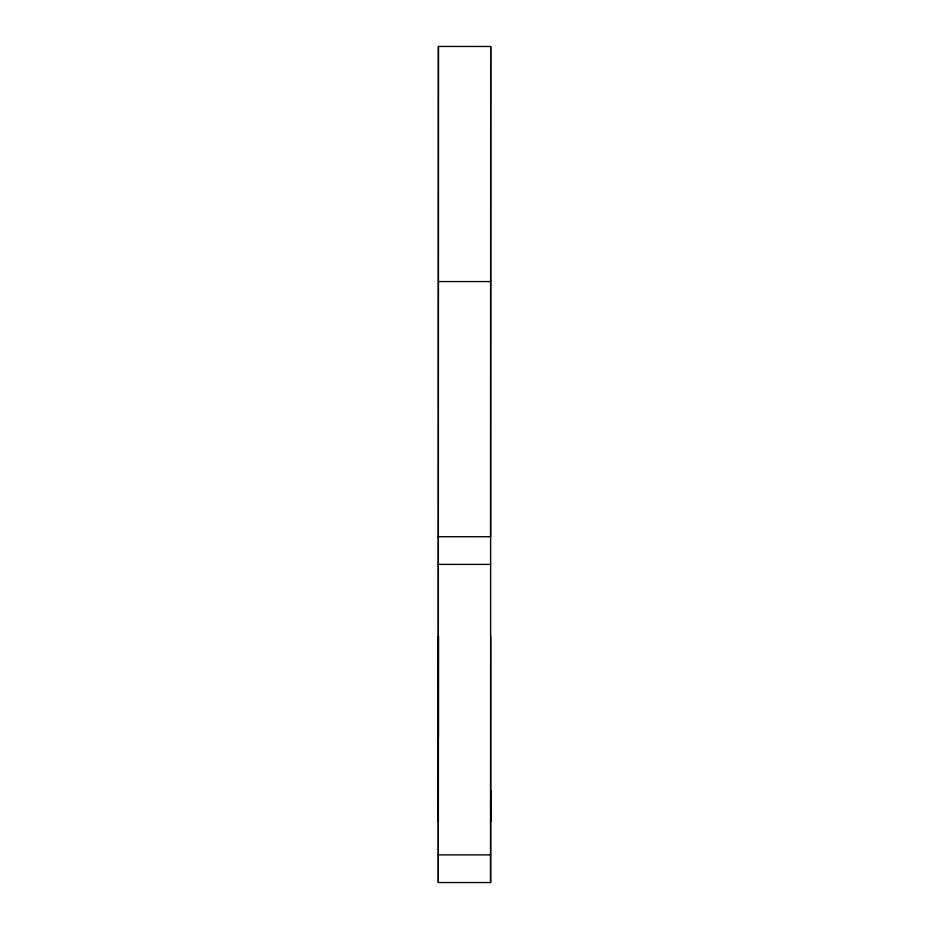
<?xml version="1.0" encoding="UTF-8"?>
<svg xmlns="http://www.w3.org/2000/svg" width="929" height="929" viewBox="0 0 929 929"><rect width="100%" height="100%" fill="white"/><g stroke="black" fill="none" stroke-linecap="round" stroke-linejoin="round"><path stroke-width="1.39" d="M438.407 738.079L438.418 636.063L438.372 821.457M438.302 536.73L438.418 46.45L490.698 46.473L490.582 882.55L438.302 882.55L438.302 536.73L490.582 536.741L490.698 46.473M438.302 882.55L438.418 46.45M490.663 821.468L490.698 636.075M490.582 882.55L490.686 790.382M438.383 281.58L490.675 281.58M438.302 564.391L490.582 564.414M438.302 854.877L490.582 854.877"/></g></svg>
